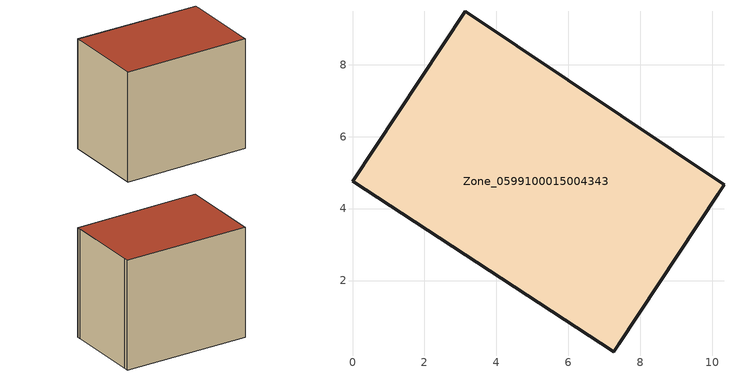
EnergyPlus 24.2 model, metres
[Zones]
Zone_0599100015004343
 floor ground (C_G): 3.13,9.49 10.32,4.66 10.16,4.42 7.4,0.23 7.26,0.02 0,4.76 z0.76
 wall outside (C_F): 7.4,0.23 10.16,4.42 10.32,4.66 3.13,9.49 0,4.76 7.26,0.02 7.4,0.23 z0.76:8.29
 roof outside (C_R): 10.32,4.66 3.13,9.49 0,4.76 7.26,0.02 7.4,0.23 10.16,4.42 z8.29
[BUILDING]
Pand.0599100015004343: North Axis=0; Terrain=City; Loads Convergence Tolerance Value=0.04; Temperature Convergence Tolerance Value=0.4; Solar Distribution=FullExterior; Maximum Number of Warmup Days=25; Minimum Number of Warmup Days=1
[Site:Location]
Rotterdam.The.Hague.AP_ZH_NLD Design_Conditions: Latitude=51.96; Longitude=4.45; Time Zone=1; Elevation=-4.5
[SITE:GROUNDTEMPERATURE:BUILDINGSURFACE]
18, 18, 18, 18, 18, 18, 18, 18, 18, 18, 18, 18
[MATERIAL] Thermal Absorptance=0.9; Solar Absorptance=0.7; Visible Absorptance=0.7
Name | Roughness | Thickness | Conductivity | Density | Specific Heat
G.TC.1975-1991 | MediumSmooth | 0.15 | 0.288461 | 540 | 1210
F.TC.1975-1991 | Rough | 0.3 | 0.230769 | 1920 | 840
R.TC.1975-1991 | MediumRough | 0.2 | 0.153846 | 1500 | 1000
[CONSTRUCTION]
C_G: G.TC.1975-1991
C_F: F.TC.1975-1991
C_R: R.TC.1975-1991
[ZONE]
Zone_0599100015004343: Type=1; Multiplier=1; Ceiling Height=Autocalculate; Volume=Autocalculate; Floor Area=autocalculate; Part of Total Floor Area=Yes
[ZONEINFILTRATION:DESIGNFLOWRATE]
Infil_Zone_0599100015004343: Zone or ZoneList or Space or SpaceList=Zone_0599100015004343; Schedule=AlwaysOn; Design Flow Rate Calculation Method=Flow/Area; Flow Rate per Floor Area=0.003; Constant Term Coefficient=1; Temperature Term Coefficient=0; Velocity Term Coefficient=0; Velocity Squared Term Coefficient=0
[HVACTEMPLATE:ZONE:IDEALLOADSAIRSYSTEM]
Zone_0599100015004343: Maximum Heating Supply Air Temperature=50; Minimum Cooling Supply Air Temperature=13; Maximum Heating Supply Air Humidity Ratio=0.0156; Minimum Cooling Supply Air Humidity Ratio=0.0077; Heating Limit=NoLimit; Cooling Limit=NoLimit; Dehumidification Control Type=ConstantSensibleHeatRatio; Cooling Sensible Heat Ratio=0.7; Dehumidification Setpoint=60; Humidification Control Type=None; Humidification Setpoint=30; Outdoor Air Method=None; Outdoor Air Flow Rate per Person=0.00944; Outdoor Air Flow Rate per Zone Floor Area=0; Outdoor Air Flow Rate per Zone=0; Demand Controlled Ventilation Type=None; Outdoor Air Economizer Type=NoEconomizer; Heat Recovery Type=None; Sensible Heat Recovery Effectiveness=0.7; Latent Heat Recovery Effectiveness=0.65
[ZONECONTROL:THERMOSTAT]
ThermostatControl_Zone_0599100015004343: Zone or ZoneList=Zone_0599100015004343; Control Type Schedule=DualSetpointControlType; Control 1=Thermostat_Zone_0599100015004343; Temperature Difference Between Cutout And Setpoint=0
[THERMOSTATSETPOINT:DUALSETPOINT]
Thermostat_Zone_0599100015004343: Heating Setpoint Temperature Schedule=HeatingSetpoint_Zone_0599100015004343; Cooling Setpoint Temperature Schedule=CoolingSetpoint_Zone_0599100015004343
[SCHEDULE:COMPACT]
HeatingSetpoint_Zone_0599100015004343: Through: 12/31, For: AllDays, Until: 24:00, 21
CoolingSetpoint_Zone_0599100015004343: Through: 12/31, For: AllDays, Until: 24:00, 24
DualSetpointControlType: Through: 12/31, For: AllDays, Until: 24:00, 4
AlwaysOn: Through: 12/31, For: AllDays, Until: 24:00, 1
